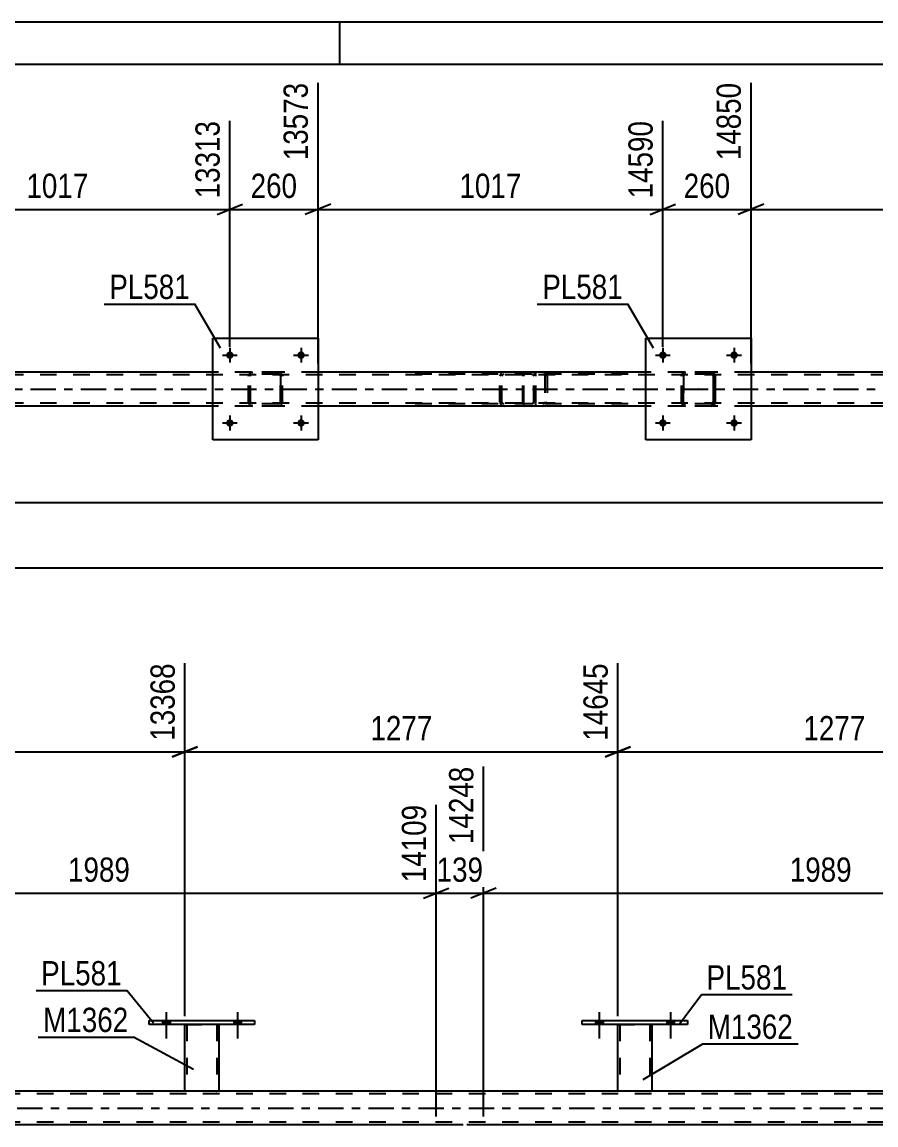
# Model space of a CAD drawing. Header units: millimetres. Extents: x 0 to 841, y 0 to 594.
# Drawn here: x 593.5 to 694.2, y 463.9 to 594 of the extents above; entities that cross this region are included whole.
import ezdxf

# ---------------------------------------------------------------- set-up
doc = ezdxf.new("R2010")
doc.units = ezdxf.units.MM
doc.linetypes.add('DXK_LINE_DOT2', pattern=[3.9198, 1.9599, -1.9599])
doc.linetypes.add('DXK_LINE_DOT3', pattern=[5.9187, 2.979, -0.9799, 0.9799, -0.9799])
doc.styles.add('Arial Narrow', font='ARIALN.TTF', dxfattribs={"height": 0.2})

# ---------------------------------------------------------------- blocks, each defined once
blk = doc.blocks.new('Unknown-232924665-1133')
at = {"color": 5, "linetype": 'Continuous'}
for p, q in [((841, 594), (0, 594)), ((631, 589), (631, 594)), ((836, 589), (5, 589))]:
    blk.add_line(p, q, dxfattribs=at)
blk = doc.blocks.new('Part-232924665-23133 - 2062')
at = {"color": 7, "linetype": 'DXK_LINE_DOT2'}
for p, q in [((620.23, 552.22), (620.26, 552.41)), ((620.26, 552.41), (620.23, 552.22)), ((620.23, 549.18), (620.23, 552.22)), ((620.23, 549.18), (620.23, 552.22)), ((620.47, 552.22), (620.48, 552.31)), ((620.47, 549.18), (620.47, 552.22)), ((620.47, 549.18), (620.47, 552.22)), ((620.48, 552.31), (620.54, 552.39)), ((620.52, 552.67), (620.71, 552.7)), ((620.71, 552.7), (620.52, 552.67)), ((620.54, 552.39), (620.61, 552.44)), ((620.61, 552.44), (620.71, 552.46)), ((623.75, 552.7), (620.71, 552.7)), ((623.75, 552.46), (620.71, 552.46)), ((623.75, 552.7), (623.93, 552.67)), ((623.93, 552.67), (623.75, 552.7)), ((623.75, 552.46), (623.84, 552.44)), ((623.84, 552.44), (623.92, 552.39)), ((623.92, 552.39), (623.97, 552.31)), ((623.97, 552.31), (623.99, 552.22)), ((623.99, 549.18), (623.99, 552.22)), ((623.99, 552.22), (623.99, 549.18)), ((624.19, 552.41), (624.23, 552.22)), ((624.23, 552.22), (624.19, 552.41)), ((624.23, 549.18), (624.23, 552.22)), ((624.23, 549.18), (624.23, 552.22)), ((620.26, 549), (620.23, 549.18)), ((620.23, 549.18), (620.26, 549)), ((620.48, 549.09), (620.47, 549.18)), ((623.99, 549.18), (623.97, 549.09)), ((624.23, 549.18), (624.19, 549)), ((624.19, 549), (624.23, 549.18)), ((620.54, 549.01), (620.48, 549.09)), ((620.71, 548.7), (620.52, 548.74)), ((620.52, 548.74), (620.71, 548.7)), ((620.61, 548.96), (620.54, 549.01)), ((620.71, 548.94), (620.61, 548.96)), ((623.75, 548.94), (620.71, 548.94)), ((623.75, 548.7), (620.71, 548.7)), ((623.84, 548.96), (623.75, 548.94)), ((623.93, 548.74), (623.75, 548.7)), ((623.75, 548.7), (623.93, 548.74)), ((623.92, 549.01), (623.84, 548.96)), ((623.97, 549.09), (623.92, 549.01))]:
    blk.add_line(p, q, dxfattribs=at)
at = {"color": 7, "linetype": 'DXK_LINE_DOT3'}
blk.add_line((622.23, 550.7), (622.23, 550.7), dxfattribs=at)
at = {"color": 7, "linetype": 'DXK_LINE_DOT2'}
for centre, start, end in [((620.71, 552.22), 112.5, 157.5), ((620.71, 552.22), 112.5, 157.5), ((623.75, 552.22), 22.5, 67.5), ((623.75, 552.22), 22.5, 67.5), ((620.71, 549.18), 202.5, 247.5), ((620.71, 549.18), 202.5, 247.5), ((623.75, 549.18), 292.5, 337.5), ((623.75, 549.18), 292.5, 337.5)]:
    blk.add_arc(centre, 0.48, start, end, dxfattribs=at)
blk = doc.blocks.new('Part-232924665-2152 - 2062')
at = {"color": 7, "linetype": 'DXK_LINE_DOT2'}
for p, q in [((652.61, 552.41), (652.59, 552.22)), ((652.59, 549.18), (652.59, 552.22)), ((652.67, 552.56), (652.61, 552.41)), ((652.75, 552.67), (652.67, 552.56)), ((652.72, 552.22), (652.73, 552.32)), ((652.72, 549.18), (652.72, 552.22)), ((652.73, 552.32), (652.76, 552.39)), ((652.86, 552.7), (652.75, 552.67)), ((652.76, 552.39), (652.81, 552.45)), ((652.81, 552.45), (652.86, 552.46)), ((665.01, 552.7), (652.86, 552.7)), ((665.01, 552.46), (652.86, 552.46)), ((654.13, 552.46), (654.13, 552.7)), ((655.14, 552.67), (654.95, 552.7)), ((654.95, 552.46), (655.05, 552.45)), ((655.05, 552.45), (655.13, 552.39)), ((655.13, 552.39), (655.18, 552.32)), ((655.18, 552.32), (655.2, 552.22)), ((655.2, 552.22), (655.2, 549.18)), ((655.42, 552.36), (655.41, 552.41)), ((655.45, 552.22), (655.42, 552.36)), ((655.45, 552.22), (655.45, 549.18)), ((652.59, 549.18), (652.61, 549)), ((652.73, 549.09), (652.72, 549.18)), ((652.76, 549.01), (652.73, 549.09)), ((655.18, 549.09), (655.13, 549.01)), ((655.18, 549.09), (655.19, 549.12)), ((655.19, 549.12), (655.2, 549.18)), ((655.41, 549), (655.43, 549.1)), ((655.43, 549.1), (655.45, 549.18)), ((652.61, 549), (652.67, 548.84)), ((652.67, 548.84), (652.75, 548.74)), ((652.75, 548.74), (652.86, 548.7)), ((652.81, 548.96), (652.76, 549.01)), ((652.86, 548.94), (652.81, 548.96)), ((665.01, 548.94), (652.86, 548.94)), ((665.01, 548.7), (652.86, 548.7)), ((654.13, 548.7), (654.13, 548.94)), ((655.05, 548.96), (654.95, 548.94)), ((654.95, 548.7), (655.14, 548.74)), ((655.13, 549.01), (655.05, 548.96))]:
    blk.add_line(p, q, dxfattribs=at)
blk.add_arc((654.96, 552.21), 0.492, 23.8494, 68.8059, dxfattribs=at)
blk = doc.blocks.new('Part-232924665-2103 - 2062')
at = {"color": 7, "linetype": 'DXK_LINE_DOT2'}
for p, q in [((750.47, 552.38), (85.52, 552.38)), ((628.43, 552.7), (616.03, 552.7)), ((679.51, 552.7), (667.11, 552.7)), ((750.47, 549.02), (85.52, 549.02)), ((628.43, 548.7), (616.03, 548.7)), ((679.51, 548.7), (667.11, 548.7))]:
    blk.add_line(p, q, dxfattribs=at)
at = {"color": 2, "linetype": 'Continuous'}
for p, q in [((616.03, 552.7), (577.35, 552.7)), ((667.11, 552.7), (628.43, 552.7)), ((718.19, 552.7), (679.51, 552.7)), ((616.03, 548.7), (577.35, 548.7)), ((667.11, 548.7), (628.43, 548.7)), ((718.19, 548.7), (679.51, 548.7))]:
    blk.add_line(p, q, dxfattribs=at)
at = {"color": 7, "linetype": 'DXK_LINE_DOT3'}
blk.add_line((85.52, 550.7), (750.47, 550.7), dxfattribs=at)
blk = doc.blocks.new('Part-232924665-2176 - 2062')
at = {"color": 7, "linetype": 'DXK_LINE_DOT2'}
for p, q in [((653.62, 552.7), (638.63, 552.7)), ((653.62, 552.46), (638.63, 552.46)), ((649.91, 552.36), (649.88, 552.22)), ((649.88, 549.18), (649.88, 552.22)), ((649.92, 552.41), (649.91, 552.36)), ((650.13, 552.22), (650.15, 552.32)), ((650.13, 549.18), (650.13, 552.22)), ((650.15, 552.32), (650.21, 552.39)), ((650.39, 552.7), (650.19, 552.67)), ((650.21, 552.39), (650.29, 552.45)), ((650.29, 552.45), (650.39, 552.46)), ((653.82, 552.67), (653.62, 552.7)), ((653.62, 552.46), (653.72, 552.45)), ((653.72, 552.45), (653.8, 552.39)), ((653.8, 552.39), (653.86, 552.32)), ((653.86, 552.32), (653.88, 552.22)), ((653.88, 549.18), (653.88, 552.22)), ((654.11, 552.36), (654.1, 552.41)), ((654.13, 552.22), (654.11, 552.36)), ((654.13, 549.18), (654.13, 552.22)), ((649.88, 549.18), (649.9, 549.1)), ((649.9, 549.1), (649.92, 549)), ((650.15, 549.12), (650.13, 549.18)), ((650.15, 549.09), (650.15, 549.12)), ((650.21, 549.01), (650.15, 549.09)), ((653.86, 549.09), (653.8, 549.01)), ((653.86, 549.12), (653.88, 549.18)), ((653.86, 549.09), (653.86, 549.12)), ((654.1, 549), (654.12, 549.1)), ((654.12, 549.1), (654.13, 549.18)), ((653.62, 548.94), (638.63, 548.94)), ((653.62, 548.7), (638.63, 548.7)), ((650.19, 548.74), (650.39, 548.7)), ((650.29, 548.96), (650.21, 549.01)), ((650.39, 548.94), (650.29, 548.96)), ((653.72, 548.96), (653.62, 548.94)), ((653.62, 548.7), (653.82, 548.74)), ((653.8, 549.01), (653.72, 548.96))]:
    blk.add_line(p, q, dxfattribs=at)
for centre, start, end in [((650.37, 552.2), 110.7583, 155.68), ((653.64, 552.2), 24.32, 69.2417), ((650.37, 549.2), 204.32, 249.2417)]:
    blk.add_arc(centre, 0.496, start, end, dxfattribs=at)
blk = doc.blocks.new('Part-232924665-23134 - 2062')
at = {"color": 2, "linetype": 'Continuous'}
for p, q in [((616.03, 544.7), (616.03, 556.7)), ((616.03, 556.7), (628.43, 556.7)), ((628.43, 556.7), (628.43, 544.7)), ((628.43, 544.7), (616.03, 544.7))]:
    blk.add_line(p, q, dxfattribs=at)
blk = doc.blocks.new('Part-232924665-23135 - 2062')
at = {"color": 7, "linetype": 'DXK_LINE_DOT2'}
for p, q in [((671.3, 552.22), (671.34, 552.41)), ((671.3, 552.22), (671.31, 552.22)), ((671.3, 549.18), (671.3, 552.22)), ((671.34, 552.41), (671.31, 552.22)), ((671.31, 549.18), (671.31, 552.22)), ((671.56, 552.31), (671.54, 552.22)), ((671.55, 552.22), (671.54, 552.22)), ((671.54, 552.22), (671.54, 549.18)), ((671.55, 552.22), (671.57, 552.31)), ((671.55, 549.18), (671.55, 552.22)), ((671.61, 552.39), (671.56, 552.31)), ((671.57, 552.31), (671.62, 552.39)), ((671.6, 552.67), (671.78, 552.7)), ((671.79, 552.7), (671.6, 552.67)), ((671.69, 552.44), (671.61, 552.39)), ((671.62, 552.39), (671.7, 552.44)), ((671.78, 552.46), (671.69, 552.44)), ((671.7, 552.44), (671.79, 552.46)), ((674.83, 552.7), (671.78, 552.7)), ((674.83, 552.46), (671.78, 552.46)), ((674.82, 552.7), (675, 552.67)), ((674.91, 552.44), (674.82, 552.46)), ((675.01, 552.67), (674.83, 552.7)), ((674.83, 552.46), (674.92, 552.44)), ((674.99, 552.39), (674.91, 552.44)), ((674.92, 552.44), (675, 552.39)), ((675.04, 552.31), (674.99, 552.39)), ((675, 552.39), (675.05, 552.31)), ((675.06, 552.22), (675.04, 552.31)), ((675.05, 552.31), (675.07, 552.22)), ((675.07, 552.22), (675.06, 552.22)), ((675.06, 552.22), (675.06, 549.18)), ((675.07, 549.18), (675.07, 552.22)), ((675.26, 552.41), (675.3, 552.22)), ((675.31, 552.22), (675.27, 552.41)), ((675.31, 552.22), (675.3, 552.22)), ((675.3, 552.22), (675.3, 549.18)), ((675.31, 549.18), (675.31, 552.22)), ((671.31, 549.18), (671.3, 549.18)), ((671.34, 549), (671.3, 549.18)), ((671.31, 549.18), (671.34, 549)), ((671.54, 549.18), (671.55, 549.18)), ((671.54, 549.18), (671.56, 549.09)), ((671.57, 549.09), (671.55, 549.18)), ((675.04, 549.09), (675.06, 549.18)), ((675.07, 549.18), (675.05, 549.09)), ((675.06, 549.18), (675.07, 549.18)), ((675.3, 549.18), (675.26, 549)), ((675.27, 549), (675.31, 549.18)), ((675.3, 549.18), (675.31, 549.18)), ((671.56, 549.09), (671.61, 549.01)), ((671.62, 549.01), (671.57, 549.09)), ((671.78, 548.7), (671.6, 548.74)), ((671.6, 548.74), (671.79, 548.7)), ((671.61, 549.01), (671.69, 548.96)), ((671.7, 548.96), (671.62, 549.01)), ((671.69, 548.96), (671.78, 548.94)), ((671.79, 548.94), (671.7, 548.96)), ((674.83, 548.94), (671.78, 548.94)), ((674.83, 548.7), (671.78, 548.7)), ((674.82, 548.94), (674.91, 548.96)), ((675, 548.74), (674.82, 548.7)), ((674.92, 548.96), (674.83, 548.94)), ((674.83, 548.7), (675.01, 548.74)), ((674.91, 548.96), (674.99, 549.01)), ((675, 549.01), (674.92, 548.96)), ((674.99, 549.01), (675.04, 549.09)), ((675.05, 549.09), (675, 549.01))]:
    blk.add_line(p, q, dxfattribs=at)
at = {"color": 7, "linetype": 'DXK_LINE_DOT3'}
blk.add_line((673.31, 550.7), (673.29, 550.7), dxfattribs=at)
at = {"color": 7, "linetype": 'DXK_LINE_DOT2'}
for centre, start, end in [((671.78, 552.22), 112.5, 157.5), ((671.79, 552.22), 112.5, 157.5), ((674.82, 552.22), 22.5, 67.5), ((674.83, 552.22), 22.5, 67.5), ((671.78, 549.18), 202.5, 247.5), ((671.79, 549.18), 202.5, 247.5), ((674.82, 549.18), 292.5, 337.5), ((674.83, 549.18), 292.5, 337.5)]:
    blk.add_arc(centre, 0.48, start, end, dxfattribs=at)
blk = doc.blocks.new('Part-232924665-23136 - 2062')
at = {"color": 2, "linetype": 'Continuous'}
for p, q in [((667.11, 544.7), (667.11, 556.7)), ((667.11, 556.7), (679.51, 556.7)), ((679.51, 556.7), (679.51, 544.7)), ((679.51, 544.7), (667.11, 544.7))]:
    blk.add_line(p, q, dxfattribs=at)
blk = doc.blocks.new('Bolt-232924665-23162 - 2062')
at = {"linetype": 'Continuous'}
for points in [[(618.47, 546.7, -1), (617.59, 546.7, -1)], [(626.87, 546.7, -1), (625.99, 546.7, -1)]]:
    blk.add_hatch(color=1, dxfattribs=at).paths.add_polyline_path(points)
at = {"color": 1, "linetype": 'Continuous'}
for p, q in [((617.15, 546.7), (618.91, 546.7)), ((618.03, 547.58), (618.03, 545.82)), ((625.55, 546.7), (627.31, 546.7)), ((626.43, 547.58), (626.43, 545.82))]:
    blk.add_line(p, q, dxfattribs=at)
blk = doc.blocks.new('Bolt-232924665-23163 - 2062')
at = {"linetype": 'Continuous'}
for points in [[(618.47, 554.7, -1), (617.59, 554.7, -1)], [(626.87, 554.7, -1), (625.99, 554.7, -1)]]:
    blk.add_hatch(color=1, dxfattribs=at).paths.add_polyline_path(points)
at = {"color": 1, "linetype": 'Continuous'}
for p, q in [((617.15, 554.7), (618.91, 554.7)), ((618.03, 555.58), (618.03, 553.82)), ((625.55, 554.7), (627.31, 554.7)), ((626.43, 555.58), (626.43, 553.82))]:
    blk.add_line(p, q, dxfattribs=at)
blk = doc.blocks.new('Bolt-232924665-23164 - 2062')
at = {"linetype": 'Continuous'}
for points in [[(669.55, 546.7, -1), (668.67, 546.7, -1)], [(677.95, 546.7, -1), (677.07, 546.7, -1)]]:
    blk.add_hatch(color=1, dxfattribs=at).paths.add_polyline_path(points)
at = {"color": 1, "linetype": 'Continuous'}
for p, q in [((668.23, 546.7), (669.99, 546.7)), ((669.11, 547.58), (669.11, 545.82)), ((676.63, 546.7), (678.39, 546.7)), ((677.51, 547.58), (677.51, 545.82))]:
    blk.add_line(p, q, dxfattribs=at)
blk = doc.blocks.new('Bolt-232924665-23165 - 2062')
at = {"linetype": 'Continuous'}
for points in [[(669.55, 554.7, -1), (668.67, 554.7, -1)], [(677.95, 554.7, -1), (677.07, 554.7, -1)]]:
    blk.add_hatch(color=1, dxfattribs=at).paths.add_polyline_path(points)
at = {"color": 1, "linetype": 'Continuous'}
for p, q in [((668.23, 554.7), (669.99, 554.7)), ((669.11, 555.58), (669.11, 553.82)), ((676.63, 554.7), (678.39, 554.7)), ((677.51, 555.58), (677.51, 553.82))]:
    blk.add_line(p, q, dxfattribs=at)
blk = doc.blocks.new('Bolt-232924665-23587 - 2333')
at = {"linetype": 'Continuous'}
for points in [[(661.17, 475.72), (662.05, 475.72), (662.05, 476.2), (661.17, 476.2)], [(669.57, 475.72), (670.45, 475.72), (670.45, 476.2), (669.57, 476.2)]]:
    blk.add_hatch(color=1, dxfattribs=at).paths.add_polyline_path(points)
at = {"color": 1, "linetype": 'Continuous'}
for p, q in [((661.61, 477.2), (661.61, 474.08)), ((670.01, 477.2), (670.01, 474.08)), ((661.17, 476.2), (661.17, 475.72)), ((662.05, 476.2), (662.05, 475.72)), ((669.57, 476.2), (669.57, 475.72)), ((670.45, 476.2), (670.45, 475.72))]:
    blk.add_line(p, q, dxfattribs=at)
blk = doc.blocks.new('Bolt-232924665-23585 - 2333')
at = {"linetype": 'Continuous'}
for points in [[(610.09, 475.72), (610.97, 475.72), (610.97, 476.2), (610.09, 476.2)], [(618.49, 475.72), (619.37, 475.72), (619.37, 476.2), (618.49, 476.2)]]:
    blk.add_hatch(color=1, dxfattribs=at).paths.add_polyline_path(points)
at = {"color": 1, "linetype": 'Continuous'}
for p, q in [((610.53, 477.2), (610.53, 474.08)), ((618.93, 477.2), (618.93, 474.08)), ((610.09, 476.2), (610.09, 475.72)), ((610.97, 476.2), (610.97, 475.72)), ((618.49, 476.2), (618.49, 475.72)), ((619.37, 476.2), (619.37, 475.72))]:
    blk.add_line(p, q, dxfattribs=at)
blk = doc.blocks.new('Part-232924665-2512 - 2333')
at = {"color": 7, "linetype": 'DXK_LINE_DOT2'}
for p, q in [((785.37, 467.56), (78.02, 467.56)), ((616.73, 467.88), (612.73, 467.88)), ((667.8, 467.88), (665.8, 467.88)), ((785.37, 464.2), (78.02, 464.2)), ((731.77, 463.88), (216.71, 463.88)), ((647.95, 463.88), (642.38, 463.88))]:
    blk.add_line(p, q, dxfattribs=at)
at = {"color": 2, "linetype": 'Continuous'}
for p, q in [((612.73, 467.88), (565.65, 467.88)), ((665.8, 467.88), (616.73, 467.88)), ((714.89, 467.88), (667.8, 467.88)), ((642.38, 463.88), (562.82, 463.88)), ((727.51, 463.88), (647.95, 463.88))]:
    blk.add_line(p, q, dxfattribs=at)
at = {"color": 7, "linetype": 'DXK_LINE_DOT3'}
blk.add_line((78.02, 465.88), (785.37, 465.88), dxfattribs=at)
blk = doc.blocks.new('Part-232924665-23559 - 2333')
at = {"color": 2, "linetype": 'Continuous'}
for p, q in [((659.61, 475.72), (659.61, 476.2)), ((659.61, 476.2), (672.01, 476.2)), ((672.01, 475.72), (659.61, 475.72)), ((672.01, 476.2), (672.01, 475.72))]:
    blk.add_line(p, q, dxfattribs=at)
blk = doc.blocks.new('Bolt-232924665-23588 - 2333')
at = {"linetype": 'Continuous'}
for points in [[(661.17, 475.72), (662.05, 475.72), (662.05, 476.2), (661.17, 476.2)], [(669.57, 475.72), (670.45, 475.72), (670.45, 476.2), (669.57, 476.2)]]:
    blk.add_hatch(color=1, dxfattribs=at).paths.add_polyline_path(points)
at = {"color": 1, "linetype": 'Continuous'}
for p, q in [((661.61, 477.2), (661.61, 474.08)), ((670.01, 477.2), (670.01, 474.08)), ((661.17, 476.2), (661.17, 475.72)), ((662.05, 476.2), (662.05, 475.72)), ((669.57, 476.2), (669.57, 475.72)), ((670.45, 476.2), (670.45, 475.72))]:
    blk.add_line(p, q, dxfattribs=at)
blk = doc.blocks.new('Part-232924665-23556 - 2333')
at = {"color": 7, "linetype": 'DXK_LINE_DOT2'}
for p, q in [((612.73, 475.73), (616.73, 475.73)), ((612.73, 475.72), (612.73, 475.73)), ((612.73, 475.73), (612.73, 475.72)), ((612.97, 475.73), (612.97, 467.88)), ((616.49, 475.73), (616.49, 467.88)), ((616.73, 475.73), (616.73, 475.72)), ((616.73, 475.72), (616.73, 475.73)), ((616.47, 467.88), (616.49, 467.88))]:
    blk.add_line(p, q, dxfattribs=at)
at = {"color": 2, "linetype": 'Continuous'}
for p, q in [((612.73, 467.88), (612.73, 475.72)), ((616.73, 475.72), (616.73, 467.88)), ((616.69, 467.88), (612.73, 467.88)), ((616.73, 467.88), (616.69, 467.88))]:
    blk.add_line(p, q, dxfattribs=at)
blk = doc.blocks.new('Part-232924665-23557 - 2333')
at = {"color": 2, "linetype": 'Continuous'}
for p, q in [((608.53, 475.72), (608.53, 476.2)), ((608.53, 476.2), (620.93, 476.2)), ((620.93, 475.72), (608.53, 475.72)), ((620.93, 476.2), (620.93, 475.72))]:
    blk.add_line(p, q, dxfattribs=at)
blk = doc.blocks.new('Part-232924665-23558 - 2333')
at = {"color": 2, "linetype": 'Continuous'}
for p, q in [((663.8, 467.89), (663.81, 475.72)), ((667.81, 475.72), (667.8, 467.88)), ((667.76, 467.88), (663.8, 467.89)), ((667.8, 467.88), (667.76, 467.88))]:
    blk.add_line(p, q, dxfattribs=at)
at = {"color": 7, "linetype": 'DXK_LINE_DOT2'}
for p, q in [((663.81, 475.73), (667.81, 475.73)), ((663.81, 475.72), (663.81, 475.73)), ((663.81, 475.73), (663.81, 475.72)), ((664.05, 475.73), (664.04, 467.89)), ((667.57, 475.73), (667.56, 467.88)), ((667.81, 475.73), (667.81, 475.72)), ((667.81, 475.72), (667.81, 475.73)), ((667.54, 467.88), (667.56, 467.88))]:
    blk.add_line(p, q, dxfattribs=at)
blk = doc.blocks.new('Bolt-232924665-23586 - 2333')
at = {"linetype": 'Continuous'}
for points in [[(610.09, 475.72), (610.97, 475.72), (610.97, 476.2), (610.09, 476.2)], [(618.49, 475.72), (619.37, 475.72), (619.37, 476.2), (618.49, 476.2)]]:
    blk.add_hatch(color=1, dxfattribs=at).paths.add_polyline_path(points)
at = {"color": 1, "linetype": 'Continuous'}
for p, q in [((610.53, 477.2), (610.53, 474.08)), ((618.93, 477.2), (618.93, 474.08)), ((610.09, 476.2), (610.09, 475.72)), ((610.97, 476.2), (610.97, 475.72)), ((618.49, 476.2), (618.49, 475.72)), ((619.37, 476.2), (619.37, 475.72))]:
    blk.add_line(p, q, dxfattribs=at)
blk = doc.blocks.new('StraightDimension-232924665-2277 - 2062')
at = {"color": 7, "linetype": 'Continuous'}
blk.add_line((85.52, 537.32), (797.19, 537.32), dxfattribs=at)
blk = doc.blocks.new('StraightDimension-232924665-26208 - 2062')
at = {"color": 7, "linetype": 'Continuous'}
for p, q in [((679.51, 553.7), (679.51, 586.84)), ((720.19, 555.7), (720.19, 582.34)), ((681.01, 572.5), (678.01, 571.3)), ((679.51, 571.9), (720.19, 571.9)), ((718.69, 571.3), (721.69, 572.5))]:
    blk.add_line(p, q, dxfattribs=at)
at = {"color": 0}
blk.add_wipeout([(704.1, 572.65), (704.1, 576.85), (695.59, 576.85), (695.59, 572.65)], dxfattribs=at)
at = {"color": 3, "style": 'Arial Narrow'}
blk.add_text('1017', height=2.863, dxfattribs=at).set_placement((696.19, 573.25))
at = {"color": 0, "linetype": 'Continuous'}
blk.add_wipeout([(719.59, 582.94), (715.39, 582.94), (715.39, 572.6), (719.59, 572.6)], dxfattribs=at)
at = {"color": 3, "linetype": 'Continuous', "style": 'Arial Narrow'}
blk.add_text('15867', height=2.863, rotation=90.0002, dxfattribs=at).set_placement((718.99, 573.2))
blk = doc.blocks.new('StraightDimension-232924665-26209 - 2062')
at = {"color": 7, "linetype": 'Continuous'}
for p, q in [((679.51, 553.7), (679.51, 586.84)), ((669.11, 555.7), (669.11, 582.34)), ((667.61, 571.3), (670.61, 572.5)), ((669.11, 571.9), (679.51, 571.9)), ((681.01, 572.5), (678.01, 571.3))]:
    blk.add_line(p, q, dxfattribs=at)
at = {"color": 0}
blk.add_wipeout([(677.65, 572.65), (677.65, 576.85), (670.97, 576.85), (670.97, 572.65)], dxfattribs=at)
at = {"color": 3, "style": 'Arial Narrow'}
blk.add_text('260', height=2.863, dxfattribs=at).set_placement((671.57, 573.25))
at = {"color": 0, "linetype": 'Continuous'}
blk.add_wipeout([(678.91, 587.44), (674.71, 587.44), (674.71, 577.1), (678.91, 577.1)], dxfattribs=at)
at = {"color": 3, "linetype": 'Continuous', "style": 'Arial Narrow'}
blk.add_text('14850', height=2.863, rotation=90.0002, dxfattribs=at).set_placement((678.31, 577.7))
blk = doc.blocks.new('StraightDimension-232924665-26210 - 2062')
at = {"color": 7, "linetype": 'Continuous'}
for p, q in [((628.43, 553.7), (628.43, 586.84)), ((669.11, 555.7), (669.11, 582.34)), ((629.93, 572.5), (626.93, 571.3)), ((628.43, 571.9), (669.11, 571.9)), ((667.61, 571.3), (670.61, 572.5))]:
    blk.add_line(p, q, dxfattribs=at)
at = {"color": 0}
blk.add_wipeout([(653.02, 572.65), (653.02, 576.85), (644.51, 576.85), (644.51, 572.65)], dxfattribs=at)
at = {"color": 3, "style": 'Arial Narrow'}
blk.add_text('1017', height=2.863, dxfattribs=at).set_placement((645.11, 573.25))
at = {"color": 0, "linetype": 'Continuous'}
blk.add_wipeout([(668.51, 582.94), (664.31, 582.94), (664.31, 572.6), (668.51, 572.6)], dxfattribs=at)
at = {"color": 3, "linetype": 'Continuous', "style": 'Arial Narrow'}
blk.add_text('14590', height=2.863, rotation=90.0002, dxfattribs=at).set_placement((667.91, 573.2))
blk = doc.blocks.new('StraightDimension-232924665-26211 - 2062')
at = {"color": 7, "linetype": 'Continuous'}
for p, q in [((628.43, 553.7), (628.43, 586.84)), ((618.03, 555.7), (618.03, 582.34)), ((616.53, 571.3), (619.53, 572.5)), ((618.03, 571.9), (628.43, 571.9)), ((629.93, 572.5), (626.93, 571.3))]:
    blk.add_line(p, q, dxfattribs=at)
at = {"color": 0}
blk.add_wipeout([(626.57, 572.65), (626.57, 576.85), (619.88, 576.85), (619.88, 572.65)], dxfattribs=at)
at = {"color": 3, "style": 'Arial Narrow'}
blk.add_text('260', height=2.863, dxfattribs=at).set_placement((620.48, 573.25))
at = {"color": 0, "linetype": 'Continuous'}
blk.add_wipeout([(627.83, 587.44), (623.63, 587.44), (623.63, 577.1), (627.83, 577.1)], dxfattribs=at)
at = {"color": 3, "linetype": 'Continuous', "style": 'Arial Narrow'}
blk.add_text('13573', height=2.863, rotation=90.0002, dxfattribs=at).set_placement((627.23, 577.7))
blk = doc.blocks.new('StraightDimension-232924665-26212 - 2062')
at = {"color": 7, "linetype": 'Continuous'}
for p, q in [((577.35, 553.7), (577.35, 586.84)), ((618.03, 555.7), (618.03, 582.34)), ((578.85, 572.5), (575.85, 571.3)), ((577.35, 571.9), (618.03, 571.9)), ((616.53, 571.3), (619.53, 572.5))]:
    blk.add_line(p, q, dxfattribs=at)
at = {"color": 0}
blk.add_wipeout([(601.94, 572.65), (601.94, 576.85), (593.43, 576.85), (593.43, 572.65)], dxfattribs=at)
at = {"color": 3, "style": 'Arial Narrow'}
blk.add_text('1017', height=2.863, dxfattribs=at).set_placement((594.03, 573.25))
at = {"color": 0, "linetype": 'Continuous'}
blk.add_wipeout([(617.43, 582.94), (613.23, 582.94), (613.23, 572.6), (617.43, 572.6)], dxfattribs=at)
at = {"color": 3, "linetype": 'Continuous', "style": 'Arial Narrow'}
blk.add_text('13313', height=2.863, rotation=90.0002, dxfattribs=at).set_placement((616.83, 573.2))
blk = doc.blocks.new('StraightDimension-232924665-26873 - 2062')
at = {"color": 7, "linetype": 'Continuous'}
blk.add_line((84.88, 529.62), (797.88, 529.62), dxfattribs=at)
blk = doc.blocks.new('StraightDimension-232924665-21691 - 2333')
at = {"color": 7, "linetype": 'Continuous'}
for p, q in [((647.95, 464.88), (647.95, 506.16)), ((727.51, 464.88), (727.51, 501.66)), ((649.45, 491.82), (646.45, 490.62)), ((647.95, 491.22), (727.51, 491.22)), ((726.01, 490.62), (729.01, 491.82))]:
    blk.add_line(p, q, dxfattribs=at)
at = {"color": 0}
blk.add_wipeout([(691.99, 491.97), (691.99, 496.17), (683.48, 496.17), (683.48, 491.97)], dxfattribs=at)
at = {"color": 3, "style": 'Arial Narrow'}
blk.add_text('1989', height=2.863, dxfattribs=at).set_placement((684.08, 492.57))
at = {"color": 0, "linetype": 'Continuous'}
blk.add_wipeout([(726.91, 502.26), (722.71, 502.26), (722.71, 491.92), (726.91, 491.92)], dxfattribs=at)
at = {"color": 3, "linetype": 'Continuous', "style": 'Arial Narrow'}
blk.add_text('16237', height=2.863, rotation=90.0002, dxfattribs=at).set_placement((726.31, 492.52))
blk = doc.blocks.new('StraightDimension-232924665-21692 - 2333')
at = {"color": 7, "linetype": 'Continuous'}
for p, q in [((647.95, 464.88), (647.95, 506.16)), ((642.38, 464.88), (642.38, 501.66)), ((640.88, 490.62), (643.88, 491.82)), ((642.38, 491.22), (647.95, 491.22)), ((649.45, 491.82), (646.45, 490.62))]:
    blk.add_line(p, q, dxfattribs=at)
at = {"color": 0}
blk.add_wipeout([(648.51, 491.97), (648.51, 496.17), (641.82, 496.17), (641.82, 491.97)], dxfattribs=at)
at = {"color": 3, "style": 'Arial Narrow'}
blk.add_text('139', height=2.863, dxfattribs=at).set_placement((642.42, 492.57))
at = {"color": 0, "linetype": 'Continuous'}
blk.add_wipeout([(647.35, 506.76), (643.15, 506.76), (643.15, 496.42), (647.35, 496.42)], dxfattribs=at)
at = {"color": 3, "linetype": 'Continuous', "style": 'Arial Narrow'}
blk.add_text('14248', height=2.863, rotation=90.0002, dxfattribs=at).set_placement((646.75, 497.02))
blk = doc.blocks.new('StraightDimension-232924665-28673 - 2333')
at = {"color": 7, "linetype": 'Continuous'}
for p, q in [((561.65, 476.72), (561.65, 518.35)), ((612.73, 476.72), (612.73, 518.35)), ((563.15, 508.51), (560.15, 507.31)), ((561.65, 507.91), (612.73, 507.91)), ((611.23, 507.31), (614.23, 508.51))]:
    blk.add_line(p, q, dxfattribs=at)
at = {"color": 0}
blk.add_wipeout([(591.44, 508.66), (591.44, 512.86), (582.93, 512.86), (582.93, 508.66)], dxfattribs=at)
at = {"color": 3, "style": 'Arial Narrow'}
blk.add_text('1277', height=2.863, dxfattribs=at).set_placement((583.53, 509.26))
at = {"color": 0, "linetype": 'Continuous'}
blk.add_wipeout([(612.13, 518.95), (607.93, 518.95), (607.93, 508.61), (612.13, 508.61)], dxfattribs=at)
at = {"color": 3, "linetype": 'Continuous', "style": 'Arial Narrow'}
blk.add_text('13368', height=2.863, rotation=90.0002, dxfattribs=at).set_placement((611.53, 509.21))
blk = doc.blocks.new('StraightDimension-232924665-21693 - 2333')
at = {"color": 7, "linetype": 'Continuous'}
for p, q in [((562.82, 464.88), (562.82, 506.16)), ((642.38, 464.88), (642.38, 501.66)), ((564.32, 491.82), (561.32, 490.62)), ((562.82, 491.22), (642.38, 491.22)), ((640.88, 490.62), (643.88, 491.82))]:
    blk.add_line(p, q, dxfattribs=at)
at = {"color": 0}
blk.add_wipeout([(606.85, 491.97), (606.85, 496.17), (598.34, 496.17), (598.34, 491.97)], dxfattribs=at)
at = {"color": 3, "style": 'Arial Narrow'}
blk.add_text('1989', height=2.863, dxfattribs=at).set_placement((598.94, 492.57))
at = {"color": 0, "linetype": 'Continuous'}
blk.add_wipeout([(641.78, 502.26), (637.58, 502.26), (637.58, 491.92), (641.78, 491.92)], dxfattribs=at)
at = {"color": 3, "linetype": 'Continuous', "style": 'Arial Narrow'}
blk.add_text('14109', height=2.863, rotation=90.0002, dxfattribs=at).set_placement((641.18, 492.52))
blk = doc.blocks.new('StraightDimension-232924665-28671 - 2333')
at = {"color": 7, "linetype": 'Continuous'}
for p, q in [((663.81, 476.73), (663.81, 518.35)), ((714.89, 476.73), (714.89, 518.35)), ((665.31, 508.51), (662.31, 507.31)), ((663.81, 507.91), (714.89, 507.91)), ((713.39, 507.31), (716.39, 508.51))]:
    blk.add_line(p, q, dxfattribs=at)
at = {"color": 0}
blk.add_wipeout([(693.6, 508.66), (693.6, 512.86), (685.09, 512.86), (685.09, 508.66)], dxfattribs=at)
at = {"color": 3, "style": 'Arial Narrow'}
blk.add_text('1277', height=2.863, dxfattribs=at).set_placement((685.69, 509.26))
at = {"color": 0, "linetype": 'Continuous'}
blk.add_wipeout([(714.29, 518.95), (710.09, 518.95), (710.09, 508.61), (714.29, 508.61)], dxfattribs=at)
at = {"color": 3, "linetype": 'Continuous', "style": 'Arial Narrow'}
blk.add_text('15922', height=2.863, rotation=90.0002, dxfattribs=at).set_placement((713.69, 509.21))
blk = doc.blocks.new('StraightDimension-232924665-28672 - 2333')
at = {"color": 7, "linetype": 'Continuous'}
for p, q in [((612.73, 476.72), (612.73, 518.35)), ((663.81, 476.73), (663.81, 518.35)), ((614.23, 508.51), (611.23, 507.31)), ((612.73, 507.91), (663.81, 507.91)), ((662.31, 507.31), (665.31, 508.51))]:
    blk.add_line(p, q, dxfattribs=at)
at = {"color": 0}
blk.add_wipeout([(642.52, 508.66), (642.52, 512.86), (634.01, 512.86), (634.01, 508.66)], dxfattribs=at)
at = {"color": 3, "style": 'Arial Narrow'}
blk.add_text('1277', height=2.863, dxfattribs=at).set_placement((634.61, 509.26))
at = {"color": 0, "linetype": 'Continuous'}
blk.add_wipeout([(663.21, 518.95), (659.01, 518.95), (659.01, 508.61), (663.21, 508.61)], dxfattribs=at)
at = {"color": 3, "linetype": 'Continuous', "style": 'Arial Narrow'}
blk.add_text('14645', height=2.863, rotation=90.0002, dxfattribs=at).set_placement((662.61, 509.21))
blk = doc.blocks.new('Mark-232924665-27031 - 2062')
at = {"color": 0}
blk.add_wipeout([(613.31, 561.33), (613.31, 564.33), (603.81, 564.33), (603.81, 561.33)], dxfattribs=at)
blk.add_wipeout([(613.31, 561.33), (613.31, 564.33), (603.81, 564.33), (603.81, 561.33)], dxfattribs=at)
at = {"color": 30, "linetype": 'Continuous'}
for p in [(603.21, 560.73), (616.91, 555.53)]:
    blk.add_line(p, (613.91, 560.73), dxfattribs=at)
at = {"color": 3, "style": 'Arial Narrow'}
blk.add_text('PL581', height=2.863, dxfattribs=at).set_placement((603.81, 561.33))
blk = doc.blocks.new('Mark-232924665-27034 - 2062')
at = {"color": 0}
blk.add_wipeout([(664.39, 561.33), (664.39, 564.33), (654.89, 564.33), (654.89, 561.33)], dxfattribs=at)
blk.add_wipeout([(664.39, 561.33), (664.39, 564.33), (654.89, 564.33), (654.89, 561.33)], dxfattribs=at)
at = {"color": 30, "linetype": 'Continuous'}
for p in [(654.29, 560.73), (667.99, 555.53)]:
    blk.add_line(p, (664.99, 560.73), dxfattribs=at)
at = {"color": 3, "style": 'Arial Narrow'}
blk.add_text('PL581', height=2.863, dxfattribs=at).set_placement((654.89, 561.33))
blk = doc.blocks.new('Mark-232924665-27196 - 2333')
at = {"color": 0}
blk.add_wipeout([(606.06, 474.85), (606.06, 477.85), (596.01, 477.85), (596.01, 474.85)], dxfattribs=at)
blk.add_wipeout([(606.06, 474.85), (606.06, 477.85), (596.01, 477.85), (596.01, 474.85)], dxfattribs=at)
at = {"color": 30, "linetype": 'Continuous'}
for p in [(595.41, 474.25), (613.75, 470.41)]:
    blk.add_line(p, (606.66, 474.25), dxfattribs=at)
at = {"color": 3, "style": 'Arial Narrow'}
blk.add_text('M1362', height=2.863, dxfattribs=at).set_placement((596.01, 474.85))
blk = doc.blocks.new('Mark-232924665-27199 - 2333')
at = {"color": 0}
blk.add_wipeout([(605.27, 480.35), (605.27, 483.35), (595.77, 483.35), (595.77, 480.35)], dxfattribs=at)
blk.add_wipeout([(605.27, 480.35), (605.27, 483.35), (595.77, 483.35), (595.77, 480.35)], dxfattribs=at)
at = {"color": 30, "linetype": 'Continuous'}
for p in [(595.17, 479.75), (609.04, 475.88)]:
    blk.add_line(p, (605.87, 479.75), dxfattribs=at)
at = {"color": 3, "style": 'Arial Narrow'}
blk.add_text('PL581', height=2.863, dxfattribs=at).set_placement((595.77, 480.35))
blk = doc.blocks.new('Mark-232924665-27202 - 2333')
at = {"color": 0}
blk.add_wipeout([(684.47, 474.04), (684.47, 477.04), (674.41, 477.04), (674.41, 474.04)], dxfattribs=at)
blk.add_wipeout([(684.47, 474.04), (684.47, 477.04), (674.41, 477.04), (674.41, 474.04)], dxfattribs=at)
at = {"color": 30, "linetype": 'Continuous'}
for p, q in [((666.77, 469.24), (673.81, 473.44)), ((673.81, 473.44), (685.07, 473.44))]:
    blk.add_line(p, q, dxfattribs=at)
at = {"color": 3, "style": 'Arial Narrow'}
blk.add_text('M1362', height=2.863, dxfattribs=at).set_placement((674.41, 474.04))
blk = doc.blocks.new('Mark-232924665-27205 - 2333')
at = {"color": 0}
blk.add_wipeout([(683.77, 479.86), (683.77, 482.86), (674.26, 482.86), (674.26, 479.86)], dxfattribs=at)
blk.add_wipeout([(683.77, 479.86), (683.77, 482.86), (674.26, 482.86), (674.26, 479.86)], dxfattribs=at)
at = {"color": 30, "linetype": 'Continuous'}
for p, q in [((671.12, 475.86), (673.66, 479.26)), ((673.66, 479.26), (684.37, 479.26))]:
    blk.add_line(p, q, dxfattribs=at)
at = {"color": 3, "style": 'Arial Narrow'}
blk.add_text('PL581', height=2.863, dxfattribs=at).set_placement((674.26, 479.86))

msp = doc.modelspace()

# ---------------------------------------------------------------- block references
for name in ['Unknown-232924665-1133', 'Part-232924665-23134 - 2062', 'Part-232924665-23136 - 2062', 'Part-232924665-2103 - 2062', 'Bolt-232924665-23163 - 2062', 'Bolt-232924665-23165 - 2062', 'Part-232924665-23133 - 2062', 'Part-232924665-2176 - 2062', 'Part-232924665-2152 - 2062', 'Part-232924665-23135 - 2062', 'Bolt-232924665-23162 - 2062', 'Bolt-232924665-23164 - 2062', 'Bolt-232924665-23585 - 2333', 'Bolt-232924665-23586 - 2333', 'Bolt-232924665-23587 - 2333', 'Bolt-232924665-23588 - 2333', 'Part-232924665-23557 - 2333', 'Part-232924665-23556 - 2333', 'Part-232924665-23559 - 2333', 'Part-232924665-23558 - 2333', 'Part-232924665-2512 - 2333']:
    msp.add_blockref(name, (0, 0))

# ---------------------------------------------------------------- next in the draw order: block references
for name in ['StraightDimension-232924665-26208 - 2062', 'StraightDimension-232924665-2277 - 2062', 'StraightDimension-232924665-28673 - 2333', 'StraightDimension-232924665-21691 - 2333']:
    msp.add_blockref(name, (0, 0))

# ---------------------------------------------------------------- next in the draw order: block references
for name in ['StraightDimension-232924665-26209 - 2062', 'StraightDimension-232924665-26873 - 2062', 'StraightDimension-232924665-28671 - 2333', 'StraightDimension-232924665-21692 - 2333']:
    msp.add_blockref(name, (0, 0))

# ---------------------------------------------------------------- next in the draw order: block references
for name in ['StraightDimension-232924665-26210 - 2062', 'StraightDimension-232924665-21693 - 2333', 'Mark-232924665-27202 - 2333']:
    msp.add_blockref(name, (0, 0))

# ---------------------------------------------------------------- next in the draw order: block references
for name in ['StraightDimension-232924665-26211 - 2062', 'Mark-232924665-27034 - 2062', 'StraightDimension-232924665-28672 - 2333', 'Mark-232924665-27205 - 2333']:
    msp.add_blockref(name, (0, 0))

# ---------------------------------------------------------------- next in the draw order: block references
for name in ['StraightDimension-232924665-26212 - 2062', 'Mark-232924665-27196 - 2333']:
    msp.add_blockref(name, (0, 0))

# ---------------------------------------------------------------- next in the draw order: block references
for name in ['Mark-232924665-27031 - 2062', 'Mark-232924665-27199 - 2333']:
    msp.add_blockref(name, (0, 0))

doc.saveas('drawing.dxf')
